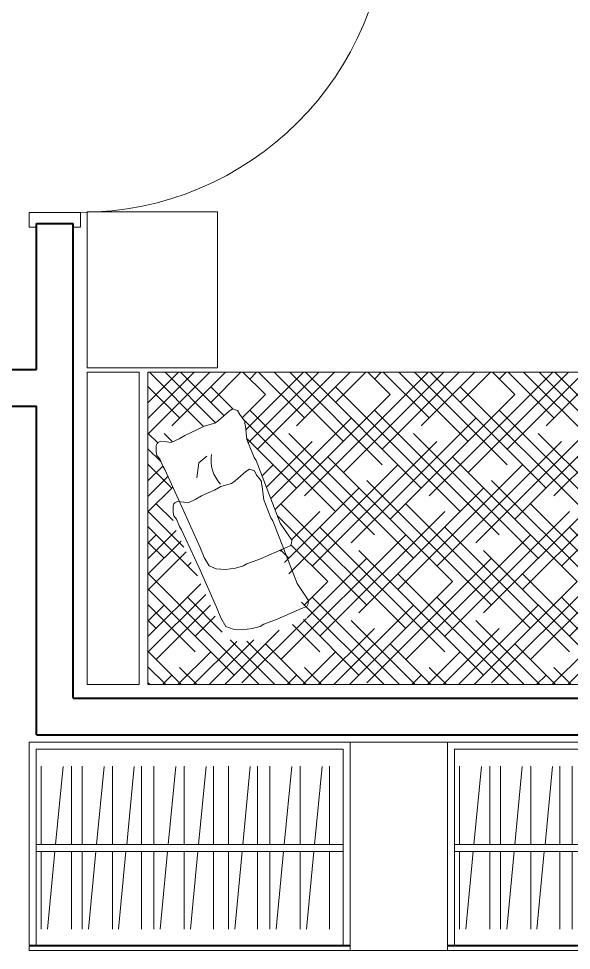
# Model space of a CAD drawing. Header units: millimetres. Extents: x 1393 to 3101, y -2944 to -480.
# Drawn here: x 2692.1 to 2843.4, y -1808.8 to -1553.8 of the extents above; entities that cross this region are included whole.
import ezdxf

# ---------------------------------------------------------------- set-up
doc = ezdxf.new("R2010")
doc.units = ezdxf.units.MM
for name, color, linetype, lineweight in [('DUVAR', 7, 'Continuous', 40), ('Kapı', 34, 'Continuous', 20), ('TEFRİŞ_İÇ', 224, 'Continuous', 13)]:
    doc.layers.add(name, color=color, linetype=linetype, lineweight=lineweight)

# ---------------------------------------------------------------- blocks, each defined once
blk = doc.blocks.new('VVVV')
at = {"layer": 'TEFRİŞ_İÇ'}
for p, q in [((0.571137, 0.195119), (-0.306633, 0.195119)), ((-0.306633, 0.195119), (-0.306633, -0.360985)), ((0.571137, 0.195119), (0.571137, -0.360985)), ((0.329303, 0.176119), (-0.287633, 0.176119)), ((-0.287633, -0.360985), (-0.287633, 0.176119)), ((0.329303, 0.176119), (0.552137, 0.176119)), ((0.552137, -0.360985), (0.552137, 0.176119)), ((-0.250036, 0.129544), (-0.250036, -0.085485)), ((-0.230034, 0.128285), (-0.209347, -0.085485)), ((-0.170064, 0.129544), (-0.170064, -0.085485)), ((-0.147198, 0.128285), (-0.12651, -0.085485)), ((-0.087228, 0.129544), (-0.087228, -0.085485)), ((-0.053678, 0.129544), (-0.053678, -0.085485)), ((-0.033676, 0.128285), (-0.012989, -0.085485)), ((0.026294, 0.129544), (0.026294, -0.085485)), ((0.067465, 0.129544), (0.067465, -0.085485)), ((0.087466, 0.128285), (0.108153, -0.085485)), ((0.147436, 0.129544), (0.147436, -0.085485)), ((0.170303, 0.128285), (0.19099, -0.085485)), ((0.230273, 0.129544), (0.230273, -0.085485)), ((0.263823, 0.129544), (0.263823, -0.085485)), ((0.283824, 0.128285), (0.304512, -0.085485)), ((0.343794, 0.129544), (0.343794, -0.085485)), ((0.366661, 0.128285), (0.387348, -0.085485)), ((0.426631, 0.129544), (0.426631, -0.085485)), ((0.455581, 0.129544), (0.455581, -0.085485)), ((0.478448, 0.128285), (0.499135, -0.085485)), ((0.538418, 0.129544), (0.538418, -0.085485)), ((0.552137, -0.085485), (-0.287633, -0.085485)), ((0.552137, -0.104485), (-0.287633, -0.104485)), ((-0.250036, -0.104485), (-0.250036, -0.31722)), ((-0.207374, -0.104485), (-0.187251, -0.31722)), ((-0.170064, -0.104485), (-0.170064, -0.31722)), ((-0.124537, -0.104485), (-0.104414, -0.31722)), ((-0.087228, -0.104485), (-0.087228, -0.31722)), ((-0.053678, -0.104485), (-0.053678, -0.31722)), ((-0.011016, -0.104485), (0.009107, -0.31722)), ((0.026294, -0.104485), (0.026294, -0.31722)), ((0.067465, -0.104485), (0.067465, -0.31722)), ((0.110127, -0.104485), (0.13025, -0.31722)), ((0.147436, -0.104485), (0.147436, -0.31722)), ((0.192964, -0.104485), (0.213087, -0.31722)), ((0.230273, -0.104485), (0.230273, -0.31722)), ((0.263823, -0.104485), (0.263823, -0.31722)), ((0.306485, -0.104485), (0.326608, -0.31722)), ((0.343794, -0.104485), (0.343794, -0.31722)), ((0.389322, -0.104485), (0.409445, -0.31722)), ((0.426631, -0.104485), (0.426631, -0.31722)), ((0.45535, -0.104485), (0.45535, -0.31722)), ((0.501109, -0.104485), (0.521232, -0.31722)), ((0.538418, -0.104485), (0.538418, -0.31722)), ((-0.306633, -0.360985), (0.329303, -0.360985)), ((-0.306633, -0.363702), (-0.306633, -0.374881)), ((0.32668, -0.363702), (-0.306633, -0.363702)), ((-0.306633, -0.374881), (0.32668, -0.374881)), ((0.32668, -0.363702), (0.571137, -0.363702)), ((0.571137, -0.374881), (0.32668, -0.374881)), ((0.571137, -0.360985), (0.329303, -0.360985)), ((0.571137, -0.363702), (0.571137, -0.374881))]:
    blk.add_line(p, q, dxfattribs=at)
blk = doc.blocks.new('YATAK_90')
at = {"layer": 'TEFRİŞ_İÇ'}
h = blk.add_hatch(dxfattribs=at)
h.set_pattern_fill('HOUND', color=51, scale=0.02, angle=315, style=0, pattern_type=2)
h.set_pattern_definition([(45, (-337.610665, -68.087708), (0.1122532015, 0.067351921), [0.508, -0.254]), (315, (-337.610665, -68.087708), (-0.1122532015, 0.067351921), [0.508, -0.254])])
h.paths.add_polyline_path([(0.3569, 0.4236), (0.3569, -0.4764), (-1.2931, -0.4764), (-1.3126, -0.4749), (-1.3317, -0.4703), (-1.3498, -0.4628), (-1.3665, -0.4525), (-1.3815, -0.4398), (-1.3942, -0.4249), (-1.4045, -0.4082), (-1.412, -0.39), (-1.4165, -0.371), (-1.4181, -0.3514), (-1.4181, 0.2986), (-1.4165, 0.3181), (-1.412, 0.3372), (-1.4045, 0.3553), (-1.3942, 0.3721), (-1.3815, 0.387), (-1.3665, 0.3997), (-1.3498, 0.41), (-1.3317, 0.4175), (-1.3126, 0.4221), (-1.2931, 0.4236)])
h.paths.add_polyline_path([(-0.0571, -0.0606), (-0.0561, -0.07), (-0.0526, -0.077), (-0.037, -0.0832), (-0.0226, -0.0895), (-0.0724, -0.2195), (-0.1054, -0.2688), (-0.1044, -0.2782), (-0.1009, -0.2852), (-0.0853, -0.2914), (-0.0154, -0.3222), (0.0236, -0.3366), (0.0339, -0.3428), (0.0565, -0.349), (0.0853, -0.3531), (0.112, -0.351), (0.1326, -0.3428), (0.1469, -0.3181), (0.1593, -0.2873), (0.2106, -0.1721), (0.26, -0.0652), (0.2661, -0.0549), (0.2743, -0.0343), (0.2826, -0.024), (0.2846, -0.0138), (0.2846, -0.0035), (0.2846, 0.0048), (0.2821, 0.0097), (0.2794, 0.0133), (0.2723, 0.0171), (0.2538, 0.015), (0.2492, 0.0143), (0.259, 0.0361), (0.3083, 0.143), (0.3145, 0.1533), (0.3227, 0.1739), (0.3309, 0.1842), (0.333, 0.1944), (0.333, 0.2047), (0.333, 0.213), (0.3305, 0.2179), (0.3278, 0.2215), (0.3206, 0.2253), (0.3021, 0.2232), (0.2898, 0.2212), (0.2672, 0.2315), (0.2508, 0.2417), (0.2323, 0.25), (0.2138, 0.2582), (0.1953, 0.2685), (0.1644, 0.2767), (0.1542, 0.2849), (0.1233, 0.3117), (0.1131, 0.3178), (0.0987, 0.3137), (0.0925, 0.3014), (0.0843, 0.2911), (0.0781, 0.2829), (0.0781, 0.2767), (0.076, 0.2673), (0.0719, 0.2302), (0.0514, 0.178), (0.0453, 0.1698), (-0.0241, -0.0113)])
at = {"layer": 'TEFRİŞ_İÇ', "linetype": 'Continuous'}
for p, q in [((0.1569, 0.8862), (0.5319, 0.8862)), ((0.1569, 0.4362), (0.1569, 0.8862)), ((0.5319, 0.8862), (0.5319, 0.4362)), ((0.5319, 0.4362), (0.1569, 0.4362)), ((0.2102, 0.1628), (0.1871, 0.1821)), ((0.2163, 0.1197), (0.2102, 0.1628))]:
    blk.add_line(p, q, dxfattribs=at)
at = {"layer": 'TEFRİŞ_İÇ', "linetype": 'Continuous', "flags": 128}
blk.add_lwpolyline([(-1.2931, 0.4236), (0.3569, 0.4236), (0.3569, -0.4764), (-1.2931, -0.4764, -0.414214), (-1.4181, -0.3514), (-1.4181, 0.2986, -0.414214)], format="xyb", close=True, dxfattribs=at)
for points in [[(0.5319, 0.4236), (0.5319, -0.4764), (0.3819, -0.4764), (0.3819, 0.4236)], [(0.0781, 0.2829), (0.0843, 0.2911), (0.0925, 0.3014), (0.0987, 0.3137), (0.1131, 0.3178), (0.1233, 0.3117), (0.1542, 0.2849), (0.1644, 0.2767), (0.1953, 0.2685), (0.2138, 0.2582), (0.2323, 0.25), (0.2508, 0.2417), (0.2672, 0.2315), (0.2898, 0.2212), (0.3021, 0.2232), (0.3206, 0.2253), (0.3278, 0.2215), (0.3305, 0.2179), (0.333, 0.213), (0.333, 0.2047), (0.333, 0.1944), (0.3309, 0.1842), (0.3227, 0.1739), (0.3145, 0.1533), (0.3083, 0.143), (0.259, 0.0361), (0.2076, -0.0791), (0.1953, -0.1099), (0.1809, -0.1346), (0.1603, -0.1428), (0.1336, -0.1449), (0.1048, -0.1408), (0.0822, -0.1346), (0.072, -0.1284), (0.0329, -0.114), (-0.037, -0.0832), (-0.0526, -0.077), (-0.0561, -0.07), (-0.0571, -0.0606), (-0.0241, -0.0113), (0.0453, 0.1698), (0.0514, 0.178), (0.0719, 0.2302), (0.076, 0.2673), (0.0781, 0.2767)], [(0.0298, 0.109), (0.036, 0.1172), (0.0442, 0.1275), (0.0503, 0.1398), (0.0647, 0.144), (0.075, 0.1378), (0.1058, 0.1111), (0.1161, 0.1028), (0.1469, 0.0946), (0.1654, 0.0843), (0.1839, 0.0761), (0.2024, 0.0679), (0.2189, 0.0576), (0.2415, 0.0473), (0.2538, 0.0494), (0.2723, 0.0514), (0.2794, 0.0477), (0.2821, 0.044), (0.2846, 0.0391), (0.2846, 0.0308), (0.2846, 0.0206), (0.2826, 0.0103), (0.2743, 0), (0.2661, -0.0206), (0.26, -0.0308), (0.2106, -0.1378), (0.1593, -0.253), (0.1469, -0.2838), (0.1326, -0.3085), (0.112, -0.3167), (0.0853, -0.3188), (0.0565, -0.3147), (0.0339, -0.3085), (0.0236, -0.3023), (-0.0154, -0.2879), (-0.0853, -0.2571), (-0.1009, -0.2509), (-0.1044, -0.2439), (-0.1054, -0.2344), (-0.0724, -0.1852), (-0.0031, -0.0041), (0.0031, 0.0041), (0.0236, 0.0563), (0.0277, 0.0934), (0.0298, 0.1028)]]:
    blk.add_lwpolyline(points, close=True, dxfattribs=at)
at = {"layer": 'TEFRİŞ_İÇ', "linetype": 'Continuous'}
blk.add_arc((0.0747, 0.1705), 0.1005, 316.5761, 9.3441, dxfattribs=at)
blk = doc.blocks.new('kapı_80')
at = {"layer": 'Kapı', "flags": 128}
for points in [[(761.729714, 523.313496), (761.729714, 523.323496), (761.709714, 523.323496), (761.709714, 523.313496), (761.609714, 523.313496), (761.609714, 523.323496), (761.589714, 523.323496), (761.589714, 523.313496), (761.589714, 523.283496), (761.609714, 523.283496), (761.709714, 523.283496), (761.729714, 523.283496)], [(761.729714, 522.413496), (761.729714, 522.403496), (761.709714, 522.403496), (761.709714, 522.413496), (761.609714, 522.413496), (761.609714, 522.403496), (761.589714, 522.403496), (761.589714, 522.413496), (761.589714, 522.443496), (761.609714, 522.443496), (761.709714, 522.443496), (761.729714, 522.443496)]]:
    blk.add_lwpolyline(points, close=True, dxfattribs=at)
blk.add_lwpolyline([(762.569714, 523.283496), (761.729714, 523.283496), (761.729714, 523.243496), (762.568738, 523.243496), (762.500515, 523.243496), (762.500515, 523.283496), (762.500515, 523.263496), (761.786435, 523.263496), (761.786435, 523.243496), (761.786435, 523.283496)], dxfattribs=at)
at = {"layer": 'Kapı'}
blk.add_arc((761.729714, 523.283496), 0.84, 270, 0, dxfattribs=at)

msp = doc.modelspace()

# ---------------------------------------------------------------- linework, layer by layer
at = {"layer": 'DUVAR', "color": 5}
for p, q in [((2697.053171, -1649.821931), (2697.053171, -1609.821931)), ((2697.053171, -1609.821931), (2707.053171, -1609.821931)), ((2707.053171, -1739.821931), (2707.053171, -1609.821931)), ((2677.053171, -1649.821931), (2697.053171, -1649.821931)), ((2677.053171, -1659.821931), (2697.053171, -1659.821931)), ((2697.053171, -1749.821931), (2697.053171, -1659.821931)), ((2707.053171, -1739.821931), (2987.053171, -1739.821931)), ((2697.053171, -1749.821931), (2987.053171, -1749.821931))]:
    msp.add_line(p, q, dxfattribs=at)
at = {"layer": 'TEFRİŞ_İÇ', "flags": 128}
msp.add_lwpolyline([(2809.499215, -1808.821931), (2782.830149, -1808.821931), (2782.830149, -1751.821931), (2809.499215, -1751.821931)], close=True, dxfattribs=at)

# ---------------------------------------------------------------- block references
at = {"layer": 'Kapı', "xscale": 100, "yscale": 100, "zscale": 100}
msp.add_blockref('kapı_80', (-73463.918203, -53851.171486), dxfattribs=at)
at = {"layer": 'TEFRİŞ_İÇ', "linetype": 'ByBlock', "xscale": -95, "yscale": 95, "zscale": 95}
msp.add_blockref('YATAK_90', (2761.433141, -1690.820051), dxfattribs=at)
at = {"layer": 'TEFRİŞ_İÇ', "xscale": -100, "yscale": 100, "zscale": 100}
for p in [(2752.166897, -1771.333809), (2866.612941, -1771.33381)]:
    msp.add_blockref('VVVV', p, dxfattribs=at)

doc.saveas('drawing.dxf')
